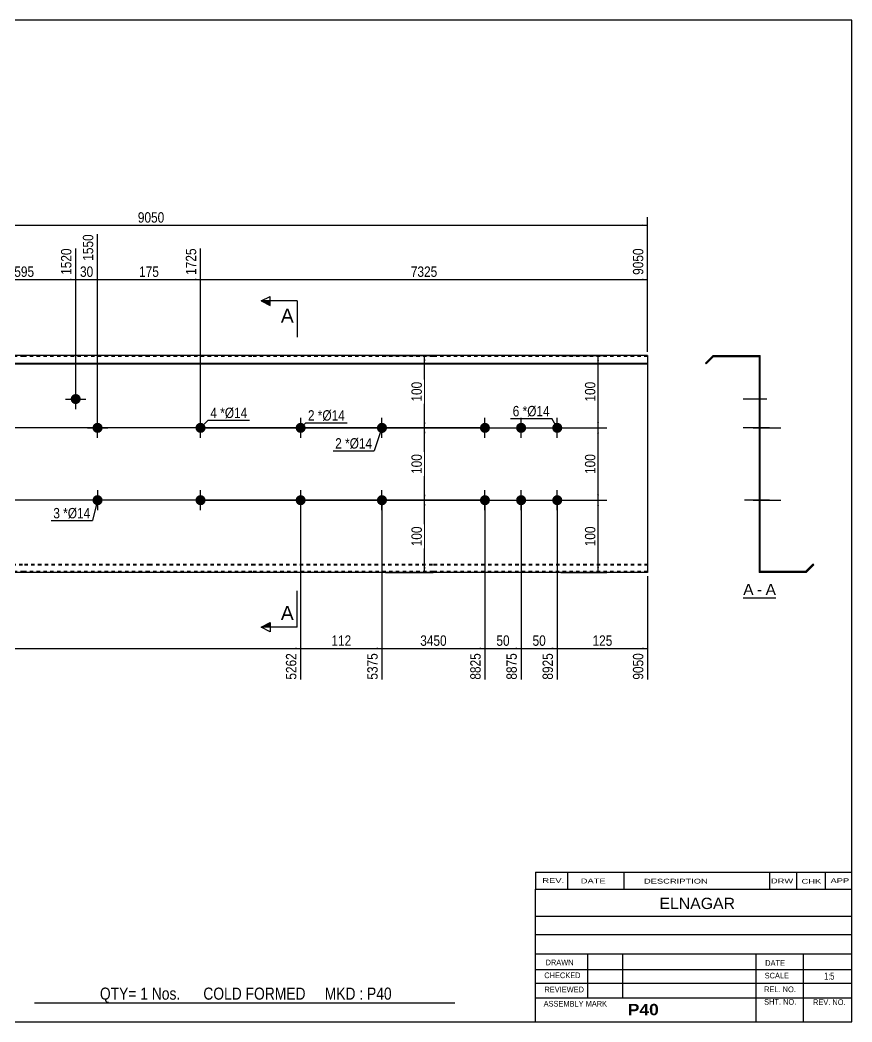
# Model space of a CAD drawing. Header units: millimetres. Extents: x -71 to 331, y -154 to 123.
# Drawn here: x 101.1 to 331.2, y -154.2 to 122.8 of the extents above; entities that cross this region are included whole.
import ezdxf

# ---------------------------------------------------------------- set-up
doc = ezdxf.new("R2010")
doc.units = ezdxf.units.MM
doc.linetypes.add('DXK_LINE_DOT1', pattern=[1.8814, 0.9407, -0.9407])
doc.styles.add('Arial', font='ARIAL.TTF', dxfattribs={"height": 0.2})
doc.styles.add('Arial Bold', font='ARIALBD.TTF', dxfattribs={"height": 0.2})
doc.styles.add('Arial Narrow', font='ARIALN.TTF', dxfattribs={"height": 0.2})

# ---------------------------------------------------------------- blocks, each defined once
blk = doc.blocks.new('Unknown-629092454-1930')
at = {"color": 5, "linetype": 'Continuous'}
for p, q in [((331.25, 122.75), (-68.75, 122.75)), ((-68.75, 122.75), (-68.75, -154.25)), ((331.25, -154.25), (331.25, 122.75)), ((-68.75, -154.25), (331.25, -154.25))]:
    blk.add_line(p, q, dxfattribs=at)
at = {"color": 174, "linetype": 'Continuous', "style": 'Arial'}
blk.add_text('Tekla structures', height=1.9102, rotation=90, dxfattribs=at).set_placement((-69.25, -153.75))
blk = doc.blocks.new('Unknown-629092454-12 - 1236')
at = {"color": 7, "linetype": 'Continuous'}
blk.add_line((301.18, -36.95), (310.21, -36.95), dxfattribs=at)
at = {"color": 0, "linetype": 'Continuous'}
blk.add_wipeout([(304.02, -36.2), (304.02, -33), (301.18, -33), (301.18, -36.2)], dxfattribs=at)
blk.add_wipeout([(306.4, -36.2), (306.4, -33), (304.98, -33), (304.98, -36.2)], dxfattribs=at)
at = {"color": 96, "linetype": 'Continuous', "style": 'Arial'}
blk.add_text('A', height=3.06, dxfattribs=at).set_placement((301.18, -36.2))
at = {"color": 0, "linetype": 'Continuous'}
blk.add_wipeout([(310.21, -36.2), (310.21, -33), (307.36, -33), (307.36, -36.2)], dxfattribs=at)
at = {"color": 96, "linetype": 'Continuous', "style": 'Arial'}
for s, p in [('A', (307.36, -36.2)), ('-', (304.98, -36.2))]:
    blk.add_text(s, height=3.06, dxfattribs=at).set_placement(p)
blk = doc.blocks.new('Bolt-629092454-1223 - 1203')
at = {"linetype": 'Continuous'}
blk.add_hatch(color=3, dxfattribs=at).paths.add_polyline_path([(115.11, 17.97, -1), (117.91, 17.97, -1)])
at = {"color": 3, "linetype": 'Continuous'}
for p, q in [((116.51, 15.17), (116.51, 20.77)), ((113.71, 17.97), (119.31, 17.97))]:
    blk.add_line(p, q, dxfattribs=at)
blk = doc.blocks.new('Part-629092454-1218 - 1203')
at = {"color": 2, "linetype": 'Continuous'}
for p, q in [((0, -30), (0, 30)), ((19.19, 30), (0, 30)), ((0, 27.88), (19.19, 27.88)), ((53.72, 30), (19.29, 30)), ((19.29, 27.88), (53.72, 27.88)), ((102.21, 30), (53.82, 30)), ((53.82, 27.88), (102.21, 27.88)), ((136.74, 30), (102.31, 30)), ((102.31, 27.88), (136.74, 27.88)), ((165.23, 30), (136.84, 30)), ((136.84, 27.88), (165.23, 27.88)), ((215.43, 30), (165.33, 30)), ((165.33, 27.88), (215.43, 27.88)), ((274.72, 30), (215.53, 30)), ((215.53, 27.88), (274.72, 27.88)), ((274.72, 30), (274.72, -30)), ((0, 27.67), (19.19, 27.67)), ((19.29, 27.67), (53.72, 27.67)), ((53.82, 27.67), (102.21, 27.67)), ((102.31, 27.67), (136.74, 27.67)), ((136.84, 27.67), (165.23, 27.67)), ((165.33, 27.67), (215.43, 27.67)), ((215.53, 27.67), (274.72, 27.67)), ((19.19, -30), (0, -30)), ((53.72, -30), (19.29, -30)), ((102.21, -30), (53.82, -30)), ((136.74, -30), (102.31, -30)), ((165.23, -30), (136.84, -30)), ((215.43, -30), (165.33, -30)), ((274.72, -30), (215.53, -30))]:
    blk.add_line(p, q, dxfattribs=at)
at = {"color": 7, "linetype": 'DXK_LINE_DOT1'}
for p, q in [((19.19, 29.7), (0, 29.7)), ((53.72, 29.7), (19.29, 29.7)), ((102.21, 29.7), (53.82, 29.7)), ((136.74, 29.7), (102.31, 29.7)), ((165.23, 29.7), (136.84, 29.7)), ((215.43, 29.7), (165.33, 29.7)), ((274.72, 29.7), (215.53, 29.7)), ((0, -27.67), (19.19, -27.67)), ((19.29, -27.67), (53.72, -27.67)), ((53.82, -27.67), (102.21, -27.67)), ((102.31, -27.67), (136.74, -27.67)), ((136.84, -27.67), (165.23, -27.67)), ((165.33, -27.67), (215.43, -27.67)), ((215.53, -27.67), (274.72, -27.67)), ((0, -27.88), (19.19, -27.88)), ((19.19, -29.7), (0, -29.7)), ((19.29, -27.88), (53.72, -27.88)), ((53.72, -29.7), (19.29, -29.7)), ((53.82, -27.88), (102.21, -27.88)), ((102.21, -29.7), (53.82, -29.7)), ((102.31, -27.88), (136.74, -27.88)), ((136.74, -29.7), (102.31, -29.7)), ((136.84, -27.88), (165.23, -27.88)), ((165.23, -29.7), (136.84, -29.7)), ((165.33, -27.88), (215.43, -27.88)), ((215.43, -29.7), (165.33, -29.7)), ((215.53, -27.88), (274.72, -27.88)), ((274.72, -29.7), (215.53, -29.7))]:
    blk.add_line(p, q, dxfattribs=at)
blk = doc.blocks.new('Bolt-629092454-1224 - 1203')
at = {"linetype": 'Continuous'}
blk.add_hatch(color=3, dxfattribs=at).paths.add_polyline_path([(121.15, 10, -1), (123.95, 10, -1)])
at = {"color": 3, "linetype": 'Continuous'}
for p, q in [((122.55, 7.2), (122.55, 12.8)), ((119.75, 10), (125.35, 10))]:
    blk.add_line(p, q, dxfattribs=at)
blk = doc.blocks.new('Bolt-629092454-1225 - 1203')
at = {"linetype": 'Continuous'}
blk.add_hatch(color=3, dxfattribs=at).paths.add_polyline_path([(123.95, -10, -1), (121.15, -10, -1)])
at = {"color": 3, "linetype": 'Continuous'}
for p, q in [((122.55, -7.2), (122.55, -12.8)), ((125.35, -10), (119.75, -10))]:
    blk.add_line(p, q, dxfattribs=at)
blk = doc.blocks.new('Bolt-629092454-1226 - 1203')
at = {"linetype": 'Continuous'}
for points in [[(3.6, 10, -1), (6.4, 10, -1)], [(149.64, 10, -1), (152.44, 10, -1)]]:
    blk.add_hatch(color=3, dxfattribs=at).paths.add_polyline_path(points)
at = {"color": 3, "linetype": 'Continuous'}
for p, q in [((5, 7.2), (5, 12.8)), ((151.04, 7.2), (151.04, 12.8)), ((7.8, 10), (2.2, 10)), ((153.84, 10), (148.24, 10))]:
    blk.add_line(p, q, dxfattribs=at)
blk = doc.blocks.new('Bolt-629092454-1227 - 1203')
at = {"linetype": 'Continuous'}
for points in [[(3.6, -10, -1), (6.4, -10, -1)], [(149.64, -10, -1), (152.44, -10, -1)]]:
    blk.add_hatch(color=3, dxfattribs=at).paths.add_polyline_path(points)
at = {"color": 3, "linetype": 'Continuous'}
for p, q in [((5, -12.8), (5, -7.2)), ((151.04, -12.8), (151.04, -7.2)), ((7.8, -10), (2.2, -10)), ((153.84, -10), (148.24, -10))]:
    blk.add_line(p, q, dxfattribs=at)
blk = doc.blocks.new('Bolt-629092454-1228 - 1203')
at = {"linetype": 'Continuous'}
for points in [[(228.32, 10, -1), (231.12, 10, -1)], [(238.32, 10, -1), (241.12, 10, -1)], [(248.32, 10, -1), (251.12, 10, -1)], [(228.32, -10, -1), (231.12, -10, -1)], [(238.32, -10, -1), (241.12, -10, -1)], [(248.32, -10, -1), (251.12, -10, -1)]]:
    blk.add_hatch(color=3, dxfattribs=at).paths.add_polyline_path(points)
at = {"color": 3, "linetype": 'Continuous'}
for p, q in [((229.72, 7.2), (229.72, 12.8)), ((239.72, 7.2), (239.72, 12.8)), ((249.72, 7.2), (249.72, 12.8)), ((226.92, 10), (232.52, 10)), ((236.92, 10), (242.52, 10)), ((246.92, 10), (252.52, 10)), ((229.72, -12.8), (229.72, -7.2)), ((239.72, -12.8), (239.72, -7.2)), ((249.72, -12.8), (249.72, -7.2)), ((226.92, -10), (232.52, -10)), ((236.92, -10), (242.52, -10)), ((246.92, -10), (252.52, -10))]:
    blk.add_line(p, q, dxfattribs=at)
blk = doc.blocks.new('Bolt-629092454-1229 - 1203')
at = {"linetype": 'Continuous'}
for points in [[(180.13, 10, -1), (177.33, 10, -1)], [(180.13, -10, -1), (177.33, -10, -1)]]:
    blk.add_hatch(color=3, dxfattribs=at).paths.add_polyline_path(points)
at = {"color": 3, "linetype": 'Continuous'}
for p, q in [((178.73, 12.8), (178.73, 7.2)), ((181.53, 10), (175.93, 10)), ((178.73, -7.2), (178.73, -12.8)), ((181.53, -10), (175.93, -10))]:
    blk.add_line(p, q, dxfattribs=at)
blk = doc.blocks.new('Bolt-629092454-1230 - 1203')
at = {"linetype": 'Continuous'}
for points in [[(201.23, 11.4), (201.52, 11.37), (201.8, 11.28), (202.05, 11.13), (202.27, 10.94), (202.44, 10.7), (202.56, 10.43), (202.62, 10.15), (202.62, 9.85), (202.56, 9.57), (202.44, 9.3), (202.27, 9.06), (202.05, 8.87), (201.8, 8.72), (201.52, 8.63), (201.23, 8.6), (200.94, 8.63), (200.66, 8.72), (200.41, 8.87), (200.19, 9.06), (200.02, 9.3), (199.9, 9.57), (199.84, 9.85), (199.84, 10.15), (199.9, 10.43), (200.02, 10.7), (200.19, 10.94), (200.41, 11.13), (200.66, 11.28), (200.94, 11.37)], [(201.23, -8.6), (201.52, -8.63), (201.8, -8.72), (202.05, -8.87), (202.27, -9.06), (202.44, -9.3), (202.56, -9.57), (202.62, -9.85), (202.62, -10.15), (202.56, -10.43), (202.44, -10.7), (202.27, -10.94), (202.05, -11.13), (201.8, -11.28), (201.52, -11.37), (201.23, -11.4), (200.94, -11.37), (200.66, -11.28), (200.41, -11.13), (200.19, -10.94), (200.02, -10.7), (199.9, -10.43), (199.84, -10.15), (199.84, -9.85), (199.9, -9.57), (200.02, -9.3), (200.19, -9.06), (200.41, -8.87), (200.66, -8.72), (200.94, -8.63)]]:
    blk.add_hatch(color=3, dxfattribs=at).paths.add_polyline_path(points)
at = {"color": 3, "linetype": 'Continuous'}
for p, q in [((201.23, 7.2), (201.23, 12.8)), ((204.03, 10), (198.43, 10)), ((201.23, -12.8), (201.23, -7.2)), ((204.03, -10), (198.43, -10))]:
    blk.add_line(p, q, dxfattribs=at)
blk = doc.blocks.new('Bolt-629092454-1240 - 1236')
at = {"linetype": 'Continuous'}
blk.add_hatch(color=3, dxfattribs=at).paths.add_polyline_path([(305.54, 19.37), (305.54, 16.57), (305.84, 16.57), (305.84, 19.37)])
at = {"color": 3, "linetype": 'Continuous'}
for p, q in [((307.74, 17.97), (301.14, 17.97)), ((305.84, 19.37), (305.54, 19.37)), ((305.84, 16.57), (305.54, 16.57))]:
    blk.add_line(p, q, dxfattribs=at)
blk = doc.blocks.new('Part-629092454-1238 - 1236')
at = {"color": 2, "linetype": 'Continuous'}
for p, q in [((292.84, 30), (290.72, 27.88)), ((290.72, 27.88), (290.93, 27.67)), ((290.93, 27.67), (292.97, 29.7)), ((292.84, 30), (305.84, 30)), ((292.97, 29.7), (305.54, 29.7)), ((305.54, 29.7), (305.54, -30)), ((305.84, -29.7), (305.84, 30)), ((320.45, -27.67), (318.42, -29.7)), ((320.66, -27.88), (320.45, -27.67)), ((318.54, -30), (305.54, -30)), ((318.42, -29.7), (305.84, -29.7)), ((318.54, -30), (320.66, -27.88))]:
    blk.add_line(p, q, dxfattribs=at)
blk = doc.blocks.new('Bolt-629092454-1239 - 1236')
at = {"linetype": 'Continuous'}
for points in [[(305.54, 11.4), (305.54, 8.6), (305.84, 8.6), (305.84, 11.4)], [(305.54, 11.4), (305.54, 8.6), (305.84, 8.6), (305.84, 11.4)], [(305.54, 11.4), (305.54, 8.6), (305.84, 8.6), (305.84, 11.4)], [(305.54, -8.6), (305.54, -11.4), (305.84, -11.4), (305.84, -8.6)], [(305.54, -8.6), (305.54, -11.4), (305.84, -11.4), (305.84, -8.6)], [(305.54, -8.6), (305.54, -11.4), (305.84, -11.4), (305.84, -8.6)]]:
    blk.add_hatch(color=3, dxfattribs=at).paths.add_polyline_path(points)
at = {"color": 3, "linetype": 'Continuous'}
for p, q in [((305.84, 11.4), (305.54, 11.4)), ((305.84, 11.4), (305.54, 11.4)), ((305.84, 11.4), (305.54, 11.4)), ((308.44, 10), (301.84, 10)), ((308.44, 10), (301.84, 10)), ((308.44, 10), (301.84, 10)), ((305.84, 8.6), (305.54, 8.6)), ((305.84, 8.6), (305.54, 8.6)), ((305.84, 8.6), (305.54, 8.6)), ((308.44, -10), (301.84, -10)), ((308.44, -10), (301.84, -10)), ((308.44, -10), (301.84, -10)), ((305.84, -8.6), (305.54, -8.6)), ((305.84, -8.6), (305.54, -8.6)), ((305.84, -8.6), (305.54, -8.6)), ((305.84, -11.4), (305.54, -11.4)), ((305.84, -11.4), (305.54, -11.4)), ((305.84, -11.4), (305.54, -11.4))]:
    blk.add_line(p, q, dxfattribs=at)
blk = doc.blocks.new('Bolt-629092454-1241 - 1236')
at = {"linetype": 'Continuous'}
blk.add_hatch(color=3, dxfattribs=at).paths.add_polyline_path([(305.54, 11.4), (305.54, 8.6), (305.84, 8.6), (305.84, 11.4)])
at = {"color": 3, "linetype": 'Continuous'}
for p, q in [((305.84, 11.4), (305.54, 11.4)), ((307.74, 10), (301.14, 10)), ((305.84, 8.6), (305.54, 8.6))]:
    blk.add_line(p, q, dxfattribs=at)
blk = doc.blocks.new('Bolt-629092454-1242 - 1236')
at = {"linetype": 'Continuous'}
blk.add_hatch(color=3, dxfattribs=at).paths.add_polyline_path([(305.84, -11.4), (305.84, -8.6), (305.54, -8.6), (305.54, -11.4)])
at = {"color": 3, "linetype": 'Continuous'}
for p, q in [((305.84, -8.6), (305.54, -8.6)), ((307.44, -10), (305.54, -10)), ((305.84, -11.4), (305.54, -11.4))]:
    blk.add_line(p, q, dxfattribs=at)
blk = doc.blocks.new('Bolt-629092454-1243 - 1236')
at = {"linetype": 'Continuous'}
blk.add_hatch(color=3, dxfattribs=at).paths.add_polyline_path([(305.54, 19.37), (305.54, 16.57), (305.84, 16.57), (305.84, 19.37)])
at = {"color": 3, "linetype": 'Continuous'}
for p, q in [((307.74, 17.97), (301.14, 17.97)), ((305.84, 19.37), (305.54, 19.37)), ((305.84, 16.57), (305.54, 16.57))]:
    blk.add_line(p, q, dxfattribs=at)
blk = doc.blocks.new('Bolt-629092454-1244 - 1236')
at = {"linetype": 'Continuous'}
blk.add_hatch(color=3, dxfattribs=at).paths.add_polyline_path([(305.54, 11.4), (305.54, 8.6), (305.84, 8.6), (305.84, 11.4)])
at = {"color": 3, "linetype": 'Continuous'}
for p, q in [((305.84, 11.4), (305.54, 11.4)), ((307.74, 10), (301.14, 10)), ((305.84, 8.6), (305.54, 8.6))]:
    blk.add_line(p, q, dxfattribs=at)
blk = doc.blocks.new('Bolt-629092454-1245 - 1236')
at = {"linetype": 'Continuous'}
blk.add_hatch(color=3, dxfattribs=at).paths.add_polyline_path([(305.84, -11.4), (305.84, -8.6), (305.54, -8.6), (305.54, -11.4)])
at = {"color": 3, "linetype": 'Continuous'}
for p, q in [((305.84, -8.6), (305.54, -8.6)), ((307.44, -10), (305.54, -10)), ((305.84, -11.4), (305.54, -11.4))]:
    blk.add_line(p, q, dxfattribs=at)
blk = doc.blocks.new('Bolt-629092454-1246 - 1236')
at = {"linetype": 'Continuous'}
blk.add_hatch(color=3, dxfattribs=at).paths.add_polyline_path([(305.54, 11.4), (305.54, 8.6), (305.84, 8.6), (305.84, 11.4)])
blk.add_hatch(color=3, dxfattribs=at).paths.add_polyline_path([(305.54, 11.4), (305.54, 8.6), (305.84, 8.6), (305.84, 11.4)])
at = {"color": 3, "linetype": 'Continuous'}
for p, q in [((305.54, 11.4), (305.84, 11.4)), ((305.54, 11.4), (305.84, 11.4)), ((303.94, 10), (310.54, 10)), ((303.94, 10), (310.54, 10)), ((305.54, 8.6), (305.84, 8.6)), ((305.54, 8.6), (305.84, 8.6))]:
    blk.add_line(p, q, dxfattribs=at)
blk = doc.blocks.new('Bolt-629092454-1247 - 1236')
at = {"linetype": 'Continuous'}
blk.add_hatch(color=3, dxfattribs=at).paths.add_polyline_path([(305.54, -8.6), (305.54, -11.4), (305.84, -11.4), (305.84, -8.6)])
blk.add_hatch(color=3, dxfattribs=at).paths.add_polyline_path([(305.54, -8.6), (305.54, -11.4), (305.84, -11.4), (305.84, -8.6)])
at = {"color": 3, "linetype": 'Continuous'}
for p, q in [((303.94, -10), (310.54, -10)), ((303.94, -10), (310.54, -10)), ((305.54, -8.6), (305.84, -8.6)), ((305.54, -8.6), (305.84, -8.6)), ((305.54, -11.4), (305.84, -11.4)), ((305.54, -11.4), (305.84, -11.4))]:
    blk.add_line(p, q, dxfattribs=at)
blk = doc.blocks.new('Bolt-629092454-1248 - 1236')
at = {"linetype": 'Continuous'}
for points in [[(305.54, 11.4), (305.54, 8.6), (305.84, 8.6), (305.84, 11.4)], [(305.54, 11.4), (305.54, 8.6), (305.84, 8.6), (305.84, 11.4)], [(305.54, 11.4), (305.54, 8.6), (305.84, 8.6), (305.84, 11.4)], [(305.54, -8.6), (305.54, -11.4), (305.84, -11.4), (305.84, -8.6)], [(305.54, -8.6), (305.54, -11.4), (305.84, -11.4), (305.84, -8.6)], [(305.54, -8.6), (305.54, -11.4), (305.84, -11.4), (305.84, -8.6)]]:
    blk.add_hatch(color=3, dxfattribs=at).paths.add_polyline_path(points)
at = {"color": 3, "linetype": 'Continuous'}
for p, q in [((305.84, 11.4), (305.54, 11.4)), ((305.84, 11.4), (305.54, 11.4)), ((305.84, 11.4), (305.54, 11.4)), ((308.44, 10), (301.84, 10)), ((308.44, 10), (301.84, 10)), ((308.44, 10), (301.84, 10)), ((305.84, 8.6), (305.54, 8.6)), ((305.84, 8.6), (305.54, 8.6)), ((305.84, 8.6), (305.54, 8.6)), ((308.44, -10), (301.84, -10)), ((308.44, -10), (301.84, -10)), ((308.44, -10), (301.84, -10)), ((305.84, -8.6), (305.54, -8.6)), ((305.84, -8.6), (305.54, -8.6)), ((305.84, -8.6), (305.54, -8.6)), ((305.84, -11.4), (305.54, -11.4)), ((305.84, -11.4), (305.54, -11.4)), ((305.84, -11.4), (305.54, -11.4))]:
    blk.add_line(p, q, dxfattribs=at)
blk = doc.blocks.new('Bolt-629092454-1249 - 1236')
at = {"linetype": 'Continuous'}
for points in [[(305.84, 8.6), (305.84, 11.4), (305.54, 11.4), (305.54, 8.6)], [(305.84, -11.4), (305.84, -8.6), (305.54, -8.6), (305.54, -11.4)]]:
    blk.add_hatch(color=3, dxfattribs=at).paths.add_polyline_path(points)
at = {"color": 3, "linetype": 'Continuous'}
for p, q in [((305.84, 11.4), (305.54, 11.4)), ((305.84, 10), (301.54, 10)), ((305.84, 8.6), (305.54, 8.6)), ((305.84, -10), (301.54, -10)), ((305.84, -8.6), (305.54, -8.6)), ((305.84, -11.4), (305.54, -11.4))]:
    blk.add_line(p, q, dxfattribs=at)
blk = doc.blocks.new('Bolt-629092454-1250 - 1236')
at = {"linetype": 'Continuous'}
for points in [[(305.54, 11.4), (305.54, 8.6), (305.84, 8.6), (305.84, 11.4)], [(305.55, -8.6), (305.55, -11.4), (305.85, -11.4), (305.85, -8.6)]]:
    blk.add_hatch(color=3, dxfattribs=at).paths.add_polyline_path(points)
at = {"color": 3, "linetype": 'Continuous'}
for p, q in [((305.54, 11.4), (305.84, 11.4)), ((303.94, 10), (311.54, 10)), ((305.54, 8.6), (305.84, 8.6)), ((303.95, -10), (311.55, -10)), ((305.55, -8.6), (305.85, -8.6)), ((305.55, -11.4), (305.85, -11.4))]:
    blk.add_line(p, q, dxfattribs=at)
blk = doc.blocks.new('StraightDimension-629092454-1336 - 1203')
at = {"linetype": 'Continuous'}
for points in [[(212.75, 28.5), (213, 30), (213.25, 28.5)], [(213.25, 11.5), (213, 10), (212.75, 11.5)]]:
    blk.add_hatch(color=7, dxfattribs=at).paths.add_polyline_path(points)
at = {"color": 7, "linetype": 'Continuous'}
for p, q in [((202.23, 30), (215.4, 30)), ((213, 10), (213, 30)), ((202.23, 10), (215.4, 10))]:
    blk.add_line(p, q, dxfattribs=at)
at = {"color": 0}
blk.add_wipeout([(212.85, 23.34), (208.65, 23.34), (208.65, 16.66), (212.85, 16.66)], dxfattribs=at)
at = {"color": 3, "style": 'Arial Narrow'}
blk.add_text('100', height=2.863, rotation=90.0002, dxfattribs=at).set_placement((212.25, 17.26))
blk = doc.blocks.new('StraightDimension-629092454-1350 - 1203')
at = {"linetype": 'Continuous'}
for points in [[(-12.25, 8.5), (-12, 10), (-11.75, 8.5)], [(-11.75, -8.5), (-12, -10), (-12.25, -8.5)]]:
    blk.add_hatch(color=7, dxfattribs=at).paths.add_polyline_path(points)
at = {"color": 7, "linetype": 'Continuous'}
for p, q in [((228.72, 10), (-14.25, 10)), ((-12, -10), (-12, 10)), ((228.72, -10), (-14.25, -10))]:
    blk.add_line(p, q, dxfattribs=at)
at = {"color": 0}
blk.add_wipeout([(-12.15, 3.34), (-16.35, 3.34), (-16.35, -3.34), (-12.15, -3.34)], dxfattribs=at)
at = {"color": 3, "style": 'Arial Narrow'}
blk.add_text('100', height=2.863, rotation=90.0002, dxfattribs=at).set_placement((-12.75, -2.74))
blk = doc.blocks.new('StraightDimension-629092454-1351 - 1203')
at = {"linetype": 'Continuous'}
for points in [[(-12.25, -11.5), (-12, -10), (-11.75, -11.5)], [(-11.75, -28.5), (-12, -30), (-12.25, -28.5)]]:
    blk.add_hatch(color=7, dxfattribs=at).paths.add_polyline_path(points)
at = {"color": 7, "linetype": 'Continuous'}
for p, q in [((228.72, -10), (-14.25, -10)), ((-12, -30), (-12, -10)), ((-1, -30), (-14.25, -30))]:
    blk.add_line(p, q, dxfattribs=at)
at = {"color": 0}
blk.add_wipeout([(-12.15, -16.66), (-16.35, -16.66), (-16.35, -23.34), (-12.15, -23.34)], dxfattribs=at)
at = {"color": 3, "style": 'Arial Narrow'}
blk.add_text('100', height=2.863, rotation=90.0002, dxfattribs=at).set_placement((-12.75, -22.74))
blk = doc.blocks.new('StraightDimension-629092454-1312 - 1203')
at = {"linetype": 'Continuous'}
blk.add_hatch(color=7, dxfattribs=at).paths.add_polyline_path([(273.22, -50.75), (274.72, -51), (273.22, -51.25)])
at = {"color": 7, "linetype": 'Continuous'}
for p, q in [((249.72, -11), (249.72, -59.61)), ((274.72, -31), (274.72, -59.61)), ((249.72, -51), (274.72, -51))]:
    blk.add_line(p, q, dxfattribs=at)
at = {"color": 0}
blk.add_wipeout([(265.56, -50.85), (265.56, -46.65), (258.88, -46.65), (258.88, -50.85)], dxfattribs=at)
at = {"color": 0, "linetype": 'Continuous'}
blk.add_wipeout([(274.12, -51.7), (269.92, -51.7), (269.92, -60.21), (274.12, -60.21)], dxfattribs=at)
at = {"color": 3, "style": 'Arial Narrow'}
blk.add_text('125', height=2.863, dxfattribs=at).set_placement((259.48, -50.25))
at = {"color": 3, "linetype": 'Continuous', "style": 'Arial Narrow'}
blk.add_text('9050', height=2.863, rotation=90.0002, dxfattribs=at).set_placement((273.52, -59.61))
blk = doc.blocks.new('StraightDimension-629092454-1263 - 1203')
at = {"linetype": 'Continuous'}
blk.add_hatch(color=7, dxfattribs=at).paths.add_polyline_path([(273.22, 51.25), (274.72, 51), (273.22, 50.75)])
at = {"color": 7, "linetype": 'Continuous'}
for p, q in [((151.04, 11), (151.04, 59.61)), ((274.72, 31), (274.72, 59.61)), ((151.04, 51), (274.72, 51))]:
    blk.add_line(p, q, dxfattribs=at)
at = {"color": 0, "linetype": 'Continuous'}
blk.add_wipeout([(274.12, 60.21), (269.92, 60.21), (269.92, 51.7), (274.12, 51.7)], dxfattribs=at)
at = {"color": 0}
blk.add_wipeout([(217.13, 51.15), (217.13, 55.35), (208.62, 55.35), (208.62, 51.15)], dxfattribs=at)
at = {"color": 3, "linetype": 'Continuous', "style": 'Arial Narrow'}
blk.add_text('9050', height=2.863, rotation=90.0002, dxfattribs=at).set_placement((273.52, 52.3))
at = {"color": 3, "style": 'Arial Narrow'}
blk.add_text('7325', height=2.863, dxfattribs=at).set_placement((209.22, 51.75))
blk = doc.blocks.new('StraightDimension-629092454-1264 - 1203')
at = {"linetype": 'Continuous'}
blk.add_hatch(color=7, dxfattribs=at).paths.add_polyline_path([(149.54, 51.25), (151.04, 51), (149.54, 50.75)])
at = {"color": 7, "linetype": 'Continuous'}
for p, q in [((122.55, 11), (122.55, 63.51)), ((151.04, 11), (151.04, 59.61)), ((122.55, 51), (151.04, 51))]:
    blk.add_line(p, q, dxfattribs=at)
at = {"color": 0, "linetype": 'Continuous'}
blk.add_wipeout([(150.44, 60.21), (146.24, 60.21), (146.24, 51.7), (150.44, 51.7)], dxfattribs=at)
at = {"color": 0}
blk.add_wipeout([(140.14, 51.15), (140.14, 55.35), (133.45, 55.35), (133.45, 51.15)], dxfattribs=at)
at = {"color": 3, "linetype": 'Continuous', "style": 'Arial Narrow'}
blk.add_text('1725', height=2.863, rotation=90.0002, dxfattribs=at).set_placement((149.84, 52.3))
at = {"color": 3, "style": 'Arial Narrow'}
blk.add_text('175', height=2.863, dxfattribs=at).set_placement((134.05, 51.75))
blk = doc.blocks.new('StraightDimension-629092454-1265 - 1203')
at = {"linetype": 'Continuous'}
blk.add_hatch(color=7, dxfattribs=at).paths.add_polyline_path([(121.05, 51.25), (122.55, 51), (121.05, 50.75)])
at = {"color": 7, "linetype": 'Continuous'}
for p, q in [((122.55, 11), (122.55, 63.51)), ((116.51, 18.97), (116.51, 59.61)), ((116.51, 51), (122.55, 51))]:
    blk.add_line(p, q, dxfattribs=at)
at = {"color": 0}
blk.add_wipeout([(121.96, 51.15), (121.96, 55.35), (117.1, 55.35), (117.1, 51.15)], dxfattribs=at)
at = {"color": 0, "linetype": 'Continuous'}
blk.add_wipeout([(121.95, 64.11), (117.75, 64.11), (117.75, 55.6), (121.95, 55.6)], dxfattribs=at)
at = {"color": 3, "linetype": 'Continuous', "style": 'Arial Narrow'}
blk.add_text('1550', height=2.863, rotation=90.0002, dxfattribs=at).set_placement((121.35, 56.2))
at = {"color": 3, "style": 'Arial Narrow'}
blk.add_text('30', height=2.863, dxfattribs=at).set_placement((117.7, 51.75))
blk = doc.blocks.new('StraightDimension-629092454-1337 - 1203')
at = {"linetype": 'Continuous'}
for points in [[(212.75, 8.5), (213, 10), (213.25, 8.5)], [(213.25, -8.5), (213, -10), (212.75, -8.5)]]:
    blk.add_hatch(color=7, dxfattribs=at).paths.add_polyline_path(points)
at = {"color": 7, "linetype": 'Continuous'}
for p, q in [((202.23, 10), (215.4, 10)), ((213, -10), (213, 10)), ((202.23, -10), (215.4, -10))]:
    blk.add_line(p, q, dxfattribs=at)
at = {"color": 0}
blk.add_wipeout([(212.85, 3.34), (208.65, 3.34), (208.65, -3.34), (212.85, -3.34)], dxfattribs=at)
at = {"color": 3, "style": 'Arial Narrow'}
blk.add_text('100', height=2.863, rotation=90.0002, dxfattribs=at).set_placement((212.25, -2.74))
blk = doc.blocks.new('StraightDimension-629092454-1266 - 1203')
at = {"linetype": 'Continuous'}
blk.add_hatch(color=7, dxfattribs=at).paths.add_polyline_path([(115.01, 51.25), (116.51, 51), (115.01, 50.75)])
at = {"color": 7, "linetype": 'Continuous'}
for p, q in [((88.02, 11), (88.02, 61.68)), ((116.51, 18.97), (116.51, 59.61)), ((88.02, 51), (116.51, 51))]:
    blk.add_line(p, q, dxfattribs=at)
at = {"color": 0, "linetype": 'Continuous'}
blk.add_wipeout([(115.91, 60.21), (111.71, 60.21), (111.71, 51.7), (115.91, 51.7)], dxfattribs=at)
at = {"color": 0}
blk.add_wipeout([(105.61, 51.15), (105.61, 55.35), (98.92, 55.35), (98.92, 51.15)], dxfattribs=at)
at = {"color": 3, "linetype": 'Continuous', "style": 'Arial Narrow'}
blk.add_text('1520', height=2.863, rotation=90.0002, dxfattribs=at).set_placement((115.31, 52.3))
at = {"color": 3, "style": 'Arial Narrow'}
blk.add_text('595', height=2.863, dxfattribs=at).set_placement((99.52, 51.75))
blk = doc.blocks.new('StraightDimension-629092454-1384 - 1203')
at = {"linetype": 'Continuous'}
for points in [[(1.5, 65.75), (0, 66), (1.5, 66.25)], [(273.22, 66.25), (274.72, 66), (273.22, 65.75)]]:
    blk.add_hatch(color=7, dxfattribs=at).paths.add_polyline_path(points)
at = {"color": 7, "linetype": 'Continuous'}
for p, q in [((0, 31), (0, 68.25)), ((274.72, 31), (274.72, 68.25)), ((0, 66), (274.72, 66))]:
    blk.add_line(p, q, dxfattribs=at)
at = {"color": 0}
blk.add_wipeout([(141.62, 66.15), (141.62, 70.35), (133.1, 70.35), (133.1, 66.15)], dxfattribs=at)
at = {"color": 3, "style": 'Arial Narrow'}
blk.add_text('9050', height=2.863, dxfattribs=at).set_placement((133.7, 66.75))
blk = doc.blocks.new('StraightDimension-629092454-1313 - 1203')
at = {"linetype": 'Continuous'}
blk.add_hatch(color=7, dxfattribs=at).paths.add_polyline_path([(248.22, -50.75), (249.72, -51), (248.22, -51.25)])
at = {"color": 7, "linetype": 'Continuous'}
for p, q in [((239.72, -11), (239.72, -59.61)), ((249.72, -11), (249.72, -59.61)), ((239.72, -51), (249.72, -51))]:
    blk.add_line(p, q, dxfattribs=at)
at = {"color": 0}
blk.add_wipeout([(247.15, -50.85), (247.15, -46.65), (242.29, -46.65), (242.29, -50.85)], dxfattribs=at)
at = {"color": 3, "style": 'Arial Narrow'}
blk.add_text('50', height=2.863, dxfattribs=at).set_placement((242.89, -50.25))
at = {"color": 0, "linetype": 'Continuous'}
blk.add_wipeout([(249.12, -51.7), (244.92, -51.7), (244.92, -60.21), (249.12, -60.21)], dxfattribs=at)
at = {"color": 3, "linetype": 'Continuous', "style": 'Arial Narrow'}
blk.add_text('8925', height=2.863, rotation=90.0002, dxfattribs=at).set_placement((248.52, -59.61))
blk = doc.blocks.new('StraightDimension-629092454-1314 - 1203')
at = {"linetype": 'Continuous'}
blk.add_hatch(color=7, dxfattribs=at).paths.add_polyline_path([(238.22, -50.75), (239.72, -51), (238.22, -51.25)])
at = {"color": 7, "linetype": 'Continuous'}
for p, q in [((229.72, -11), (229.72, -59.61)), ((239.72, -11), (239.72, -59.61)), ((229.72, -51), (239.72, -51))]:
    blk.add_line(p, q, dxfattribs=at)
at = {"color": 0}
blk.add_wipeout([(237.15, -50.85), (237.15, -46.65), (232.29, -46.65), (232.29, -50.85)], dxfattribs=at)
at = {"color": 3, "style": 'Arial Narrow'}
blk.add_text('50', height=2.863, dxfattribs=at).set_placement((232.89, -50.25))
at = {"color": 0, "linetype": 'Continuous'}
blk.add_wipeout([(239.12, -51.7), (234.92, -51.7), (234.92, -60.21), (239.12, -60.21)], dxfattribs=at)
at = {"color": 3, "linetype": 'Continuous', "style": 'Arial Narrow'}
blk.add_text('8875', height=2.863, rotation=90.0002, dxfattribs=at).set_placement((238.52, -59.61))
blk = doc.blocks.new('StraightDimension-629092454-1315 - 1203')
at = {"linetype": 'Continuous'}
blk.add_hatch(color=7, dxfattribs=at).paths.add_polyline_path([(228.22, -50.75), (229.72, -51), (228.22, -51.25)])
at = {"color": 7, "linetype": 'Continuous'}
for p, q in [((201.23, -11), (201.23, -59.61)), ((229.72, -11), (229.72, -59.61)), ((201.23, -51), (229.72, -51))]:
    blk.add_line(p, q, dxfattribs=at)
at = {"color": 0}
blk.add_wipeout([(219.73, -50.85), (219.73, -46.65), (211.22, -46.65), (211.22, -50.85)], dxfattribs=at)
at = {"color": 0, "linetype": 'Continuous'}
blk.add_wipeout([(229.12, -51.7), (224.92, -51.7), (224.92, -60.21), (229.12, -60.21)], dxfattribs=at)
at = {"color": 3, "style": 'Arial Narrow'}
blk.add_text('3450', height=2.863, dxfattribs=at).set_placement((211.82, -50.25))
at = {"color": 3, "linetype": 'Continuous', "style": 'Arial Narrow'}
blk.add_text('8825', height=2.863, rotation=90.0002, dxfattribs=at).set_placement((228.52, -59.61))
blk = doc.blocks.new('StraightDimension-629092454-1316 - 1203')
at = {"linetype": 'Continuous'}
blk.add_hatch(color=7, dxfattribs=at).paths.add_polyline_path([(199.73, -50.75), (201.23, -51), (199.73, -51.25)])
at = {"color": 7, "linetype": 'Continuous'}
for p, q in [((178.73, -11), (178.73, -59.61)), ((201.23, -11), (201.23, -59.61)), ((178.73, -51), (201.23, -51))]:
    blk.add_line(p, q, dxfattribs=at)
at = {"color": 0}
blk.add_wipeout([(193.32, -50.85), (193.32, -46.65), (186.64, -46.65), (186.64, -50.85)], dxfattribs=at)
at = {"color": 0, "linetype": 'Continuous'}
blk.add_wipeout([(200.63, -51.7), (196.43, -51.7), (196.43, -60.21), (200.63, -60.21)], dxfattribs=at)
at = {"color": 3, "style": 'Arial Narrow'}
blk.add_text('112', height=2.863, dxfattribs=at).set_placement((187.24, -50.25))
at = {"color": 3, "linetype": 'Continuous', "style": 'Arial Narrow'}
blk.add_text('5375', height=2.863, rotation=90.0002, dxfattribs=at).set_placement((200.03, -59.61))
blk = doc.blocks.new('StraightDimension-629092454-1317 - 1203')
at = {"linetype": 'Continuous'}
blk.add_hatch(color=7, dxfattribs=at).paths.add_polyline_path([(177.23, -50.75), (178.73, -51), (177.23, -51.25)])
at = {"color": 7, "linetype": 'Continuous'}
for p, q in [((178.73, -11), (178.73, -59.61)), ((0, -31), (0, -54.13)), ((0, -51), (178.73, -51))]:
    blk.add_line(p, q, dxfattribs=at)
at = {"color": 0}
blk.add_wipeout([(93.62, -50.85), (93.62, -46.65), (85.11, -46.65), (85.11, -50.85)], dxfattribs=at)
at = {"color": 0, "linetype": 'Continuous'}
for points in [[(-0.6, -51.7), (-4.8, -51.7), (-4.8, -54.73), (-0.6, -54.73)], [(178.13, -51.7), (173.93, -51.7), (173.93, -60.21), (178.13, -60.21)]]:
    blk.add_wipeout(points, dxfattribs=at)
at = {"color": 3, "style": 'Arial Narrow'}
blk.add_text('5262', height=2.863, dxfattribs=at).set_placement((85.71, -50.25))
at = {"color": 3, "linetype": 'Continuous', "style": 'Arial Narrow'}
for s, height, p in [('0', 2.86, (-1.2, -54.13)), ('5262', 2.863, (177.53, -59.61))]:
    blk.add_text(s, height=height, rotation=90.0002, dxfattribs=at).set_placement(p)
blk = doc.blocks.new('StraightDimension-629092454-1338 - 1203')
at = {"linetype": 'Continuous'}
for points in [[(212.75, -11.5), (213, -10), (213.25, -11.5)], [(213.25, -28.5), (213, -30), (212.75, -28.5)]]:
    blk.add_hatch(color=7, dxfattribs=at).paths.add_polyline_path(points)
at = {"color": 7, "linetype": 'Continuous'}
for p, q in [((202.23, -10), (215.4, -10)), ((213, -30), (213, -10)), ((202.23, -30), (215.4, -30))]:
    blk.add_line(p, q, dxfattribs=at)
at = {"color": 0}
blk.add_wipeout([(212.85, -16.66), (208.65, -16.66), (208.65, -23.34), (212.85, -23.34)], dxfattribs=at)
at = {"color": 3, "style": 'Arial Narrow'}
blk.add_text('100', height=2.863, rotation=90.0002, dxfattribs=at).set_placement((212.25, -22.74))
blk = doc.blocks.new('StraightDimension-629092454-1349 - 1203')
at = {"linetype": 'Continuous'}
for points in [[(-12.25, 16.47), (-12, 17.97), (-11.75, 16.47)], [(-11.75, 11.5), (-12, 10), (-12.25, 11.5)]]:
    blk.add_hatch(color=7, dxfattribs=at).paths.add_polyline_path(points)
at = {"color": 7, "linetype": 'Continuous'}
for p, q in [((38.53, 17.97), (-14.25, 17.97)), ((-12, 10), (-12, 17.97)), ((228.72, 10), (-14.25, 10))]:
    blk.add_line(p, q, dxfattribs=at)
at = {"color": 0}
blk.add_wipeout([(-12.15, 16.41), (-16.35, 16.41), (-16.35, 11.56), (-12.15, 11.56)], dxfattribs=at)
at = {"color": 3, "style": 'Arial Narrow'}
blk.add_text('40', height=2.863, rotation=90.0002, dxfattribs=at).set_placement((-12.75, 12.16))
blk = doc.blocks.new('StraightDimension-629092454-1368 - 1203')
at = {"linetype": 'Continuous'}
for points in [[(260.75, 28.5), (261, 30), (261.25, 28.5)], [(261.25, 11.5), (261, 10), (260.75, 11.5)]]:
    blk.add_hatch(color=7, dxfattribs=at).paths.add_polyline_path(points)
at = {"color": 7, "linetype": 'Continuous'}
for p, q in [((250.72, 30), (263.4, 30)), ((261, 10), (261, 30)), ((152.04, 10), (263.4, 10))]:
    blk.add_line(p, q, dxfattribs=at)
at = {"color": 0}
blk.add_wipeout([(260.85, 23.34), (256.65, 23.34), (256.65, 16.66), (260.85, 16.66)], dxfattribs=at)
at = {"color": 3, "style": 'Arial Narrow'}
blk.add_text('100', height=2.863, rotation=90.0002, dxfattribs=at).set_placement((260.25, 17.26))
blk = doc.blocks.new('StraightDimension-629092454-1369 - 1203')
at = {"linetype": 'Continuous'}
for points in [[(260.75, 8.5), (261, 10), (261.25, 8.5)], [(261.25, -8.5), (261, -10), (260.75, -8.5)]]:
    blk.add_hatch(color=7, dxfattribs=at).paths.add_polyline_path(points)
at = {"color": 7, "linetype": 'Continuous'}
for p, q in [((152.04, 10), (263.4, 10)), ((261, -10), (261, 10)), ((152.04, -10), (263.4, -10))]:
    blk.add_line(p, q, dxfattribs=at)
at = {"color": 0}
blk.add_wipeout([(260.85, 3.34), (256.65, 3.34), (256.65, -3.34), (260.85, -3.34)], dxfattribs=at)
at = {"color": 3, "style": 'Arial Narrow'}
blk.add_text('100', height=2.863, rotation=90.0002, dxfattribs=at).set_placement((260.25, -2.74))
blk = doc.blocks.new('StraightDimension-629092454-1370 - 1203')
at = {"linetype": 'Continuous'}
for points in [[(260.75, -11.5), (261, -10), (261.25, -11.5)], [(261.25, -28.5), (261, -30), (260.75, -28.5)]]:
    blk.add_hatch(color=7, dxfattribs=at).paths.add_polyline_path(points)
at = {"color": 7, "linetype": 'Continuous'}
for p, q in [((152.04, -10), (263.4, -10)), ((261, -30), (261, -10)), ((250.72, -30), (263.4, -30))]:
    blk.add_line(p, q, dxfattribs=at)
at = {"color": 0}
blk.add_wipeout([(260.85, -16.66), (256.65, -16.66), (256.65, -23.34), (260.85, -23.34)], dxfattribs=at)
at = {"color": 3, "style": 'Arial Narrow'}
blk.add_text('100', height=2.863, rotation=90.0002, dxfattribs=at).set_placement((260.25, -22.74))
blk = doc.blocks.new('CBS_CALLOFF-629092454-1962')
at = {"color": 7, "linetype": 'Continuous'}
blk.add_line((105.13, -148.98), (221.36, -149), dxfattribs=at)
at = {"color": 3, "linetype": 'Continuous', "style": 'Arial Narrow'}
blk.add_text('QTY= 1 Nos.      COLD FORMED     MKD : P40', height=3.3405, dxfattribs=at).set_placement((123.2, -148.09))
blk = doc.blocks.new('CBS_NAME_BLOG-629092454-1963')
at = {"color": 7, "linetype": 'Continuous'}
for p, q in [((243.66, -117.5), (331.18, -117.5)), ((243.66, -154.21), (243.66, -117.5)), ((243.66, -125.04), (331.18, -125.04)), ((243.73, -130.09), (331.25, -130.09)), ((243.66, -135.46), (331.18, -135.46)), ((258.18, -147.57), (258.18, -135.47)), ((267.87, -147.54), (267.87, -135.47)), ((304.78, -154.21), (304.78, -135.48)), ((317.83, -154.21), (317.83, -135.47)), ((243.67, -139.76), (331.25, -139.74)), ((243.66, -143.51), (331.18, -143.51)), ((243.66, -147.55), (331.18, -147.55)), ((243.66, -154.25), (331.25, -154.25))]:
    blk.add_line(p, q, dxfattribs=at)
at = {"color": 3, "linetype": 'Continuous', "style": 'Arial'}
blk.add_text('ELNAGAR', height=3.133, dxfattribs=at).set_placement((277.98, -123.03))
at = {"color": 3, "linetype": 'Continuous'}
for s, height, style, width, p in [('DRAWN', 1.566, 'Arial', 0.9, (246.49, -138.57)), ('DATE', 1.566, 'Arial', 0.9, (307.25, -138.73)), ('CHECKED', 1.566, 'Arial', 0.9, (246.14, -142.14)), ('SCALE', 1.566, 'Arial', 0.9, (307.1, -142.21)), ('1:5', 1.957, 'Arial Narrow', 0.9, (323.55, -142.57)), ('REVIEWED', 1.566, 'Arial', 0.9, (246.18, -146.06)), ('REL. NO.', 1.566, 'Arial', 0.9, (306.96, -146.01)), ('ASSEMBLY MARK', 1.5663, 'Arial', 0.9, (245.96, -149.99)), ('P40', 3.131, 'Arial Bold', 1.1, (269.24, -152.39)), ('SHT. NO.', 1.566, 'Arial', 0.9, (306.96, -149.48)), ('REV. NO.', 1.566, 'Arial', 0.9, (320.48, -149.57))]:
    blk.add_text(s, height=height, dxfattribs=dict(at, style=style, width=width)).set_placement(p)
blk = doc.blocks.new('CBS_REVISION-629092454-1964')
at = {"color": 7, "linetype": 'Continuous'}
for p, q in [((243.74, -112.87), (331.24, -112.87)), ((243.74, -112.87), (243.74, -117.5)), ((252.54, -112.87), (252.54, -117.5)), ((268.13, -112.87), (268.13, -117.44)), ((308.39, -112.87), (308.39, -117.5)), ((315.93, -112.87), (315.93, -117.5)), ((323.88, -112.87), (323.88, -117.5)), ((243.74, -117.5), (331.24, -117.5))]:
    blk.add_line(p, q, dxfattribs=at)
at = {"color": 7, "style": 'Arial Narrow', "width": 1.7}
for s, height, p in [('REV.', 1.326, (245.6, -115.82)), ('DATE', 1.326, (256.23, -115.94)), ('DESCRIPTION', 1.3257, (273.71, -115.99)), ('DRW', 1.326, (308.82, -115.93)), ('CHK', 1.326, (317.31, -116.02)), ('APP', 1.326, (325.31, -115.87))]:
    blk.add_text(s, height=height, dxfattribs=at).set_placement(p)
blk = doc.blocks.new('Mark-629092454-1417 - 1203')
at = {"color": 0}
blk.add_wipeout([(182.57, 12.01), (182.57, 15.01), (180.75, 15.01), (180.75, 12.01)], dxfattribs=at)
blk.add_wipeout([(182.57, 12.01), (182.57, 15.01), (180.75, 15.01), (180.75, 12.01)], dxfattribs=at)
at = {"color": 7, "linetype": 'Continuous'}
blk.add_line((178.73, 10), (180.15, 11.41), dxfattribs=at)
at = {"color": 0}
blk.add_wipeout([(184.75, 12.01), (184.75, 15.01), (183.47, 15.01), (183.47, 12.01)], dxfattribs=at)
blk.add_wipeout([(184.75, 12.01), (184.75, 15.01), (183.47, 15.01), (183.47, 12.01)], dxfattribs=at)
at = {"color": 3, "style": 'Arial Narrow'}
blk.add_text('2', height=2.86, dxfattribs=at).set_placement((180.75, 12.01))
at = {"color": 0}
blk.add_wipeout([(190.97, 12.01), (190.97, 15.01), (184.75, 15.01), (184.75, 12.01)], dxfattribs=at)
blk.add_wipeout([(190.97, 12.01), (190.97, 15.01), (184.75, 15.01), (184.75, 12.01)], dxfattribs=at)
at = {"color": 7, "linetype": 'Continuous'}
blk.add_line((180.15, 11.41), (191.57, 11.41), dxfattribs=at)
at = {"color": 3, "style": 'Arial Narrow'}
for s, height, p in [('*', 2.86, (183.47, 12.01)), ('Ø14', 2.863, (184.75, 12.01))]:
    blk.add_text(s, height=height, dxfattribs=at).set_placement(p)
blk = doc.blocks.new('MarkSet-629092454-1412 - 1203')
at = {"color": 0}
blk.add_wipeout([(155.59, 12.72), (155.59, 15.72), (153.76, 15.72), (153.76, 12.72)], dxfattribs=at)
blk.add_wipeout([(155.59, 12.72), (155.59, 15.72), (153.76, 15.72), (153.76, 12.72)], dxfattribs=at)
at = {"color": 7, "linetype": 'Continuous'}
blk.add_line((151.04, 10), (153.16, 12.12), dxfattribs=at)
at = {"color": 0}
blk.add_wipeout([(157.76, 12.72), (157.76, 15.72), (156.49, 15.72), (156.49, 12.72)], dxfattribs=at)
blk.add_wipeout([(157.76, 12.72), (157.76, 15.72), (156.49, 15.72), (156.49, 12.72)], dxfattribs=at)
at = {"color": 3, "style": 'Arial Narrow'}
blk.add_text('4', height=2.86, dxfattribs=at).set_placement((153.76, 12.72))
at = {"color": 0}
blk.add_wipeout([(163.98, 12.72), (163.98, 15.72), (157.76, 15.72), (157.76, 12.72)], dxfattribs=at)
blk.add_wipeout([(163.98, 12.72), (163.98, 15.72), (157.76, 15.72), (157.76, 12.72)], dxfattribs=at)
at = {"color": 7, "linetype": 'Continuous'}
blk.add_line((153.16, 12.12), (164.58, 12.12), dxfattribs=at)
at = {"color": 3, "style": 'Arial Narrow'}
for s, height, p in [('*', 2.86, (156.49, 12.72)), ('Ø14', 2.863, (157.76, 12.72))]:
    blk.add_text(s, height=height, dxfattribs=at).set_placement(p)
blk = doc.blocks.new('MarkSet-629092454-1406 - 1203')
at = {"color": 0}
blk.add_wipeout([(112.14, -15.01), (112.14, -12.01), (110.32, -12.01), (110.32, -15.01)], dxfattribs=at)
blk.add_wipeout([(112.14, -15.01), (112.14, -12.01), (110.32, -12.01), (110.32, -15.01)], dxfattribs=at)
blk.add_wipeout([(114.32, -15.01), (114.32, -12.01), (113.04, -12.01), (113.04, -15.01)], dxfattribs=at)
blk.add_wipeout([(114.32, -15.01), (114.32, -12.01), (113.04, -12.01), (113.04, -15.01)], dxfattribs=at)
at = {"color": 3, "style": 'Arial Narrow'}
blk.add_text('3', height=2.86, dxfattribs=at).set_placement((110.32, -15.01))
at = {"color": 0}
blk.add_wipeout([(120.54, -15.01), (120.54, -12.01), (114.32, -12.01), (114.32, -15.01)], dxfattribs=at)
blk.add_wipeout([(120.54, -15.01), (120.54, -12.01), (114.32, -12.01), (114.32, -15.01)], dxfattribs=at)
at = {"color": 7, "linetype": 'Continuous'}
for p in [(122.55, -10), (109.72, -15.61)]:
    blk.add_line(p, (121.14, -15.61), dxfattribs=at)
at = {"color": 3, "style": 'Arial Narrow'}
for s, height, p in [('*', 2.86, (113.04, -15.01)), ('Ø14', 2.863, (114.32, -15.01))]:
    blk.add_text(s, height=height, dxfattribs=at).set_placement(p)
blk = doc.blocks.new('Mark-629092454-1418 - 1203')
at = {"color": 0}
blk.add_wipeout([(190.12, 4.28), (190.12, 7.28), (188.29, 7.28), (188.29, 4.28)], dxfattribs=at)
blk.add_wipeout([(190.12, 4.28), (190.12, 7.28), (188.29, 7.28), (188.29, 4.28)], dxfattribs=at)
blk.add_wipeout([(192.3, 4.28), (192.3, 7.28), (191.02, 7.28), (191.02, 4.28)], dxfattribs=at)
blk.add_wipeout([(192.3, 4.28), (192.3, 7.28), (191.02, 7.28), (191.02, 4.28)], dxfattribs=at)
at = {"color": 3, "style": 'Arial Narrow'}
blk.add_text('2', height=2.86, dxfattribs=at).set_placement((188.29, 4.28))
at = {"color": 0}
blk.add_wipeout([(198.51, 4.28), (198.51, 7.28), (192.3, 7.28), (192.3, 4.28)], dxfattribs=at)
blk.add_wipeout([(198.51, 4.28), (198.51, 7.28), (192.3, 7.28), (192.3, 4.28)], dxfattribs=at)
at = {"color": 7, "linetype": 'Continuous'}
for p in [(201.23, 10), (187.69, 3.68)]:
    blk.add_line(p, (199.11, 3.68), dxfattribs=at)
at = {"color": 3, "style": 'Arial Narrow'}
for s, height, p in [('*', 2.86, (191.02, 4.28)), ('Ø14', 2.863, (192.3, 4.28))]:
    blk.add_text(s, height=height, dxfattribs=at).set_placement(p)
blk = doc.blocks.new('SectionMark-629092454-1261 - 1203')
at = {"linetype": 'Continuous'}
for points in [[(170.31, 45.1), (170.31, 43.85), (167.81, 45.1)], [(170.31, -43.85), (170.31, -45.1), (167.81, -45.1)]]:
    blk.add_hatch(color=30, dxfattribs=at).paths.add_polyline_path(points)
at = {"color": 30, "linetype": 'Continuous'}
for p, q in [((167.81, 45.1), (170.31, 46.35)), ((177.81, 45.1), (167.81, 45.1)), ((167.81, 45.1), (170.31, 43.85)), ((170.31, 43.85), (170.31, 46.35)), ((167.81, -45.1), (170.31, -43.85)), ((170.31, -43.85), (170.31, -46.35)), ((177.81, -45.1), (167.81, -45.1)), ((170.31, -46.35), (167.81, -45.1))]:
    blk.add_line(p, q, dxfattribs=at)
at = {"color": 0, "linetype": 'Continuous'}
for points in [[(176.81, 39.1), (176.81, 43.1), (173.26, 43.1), (173.26, 39.1)], [(176.81, -43.1), (176.81, -39.1), (173.26, -39.1), (173.26, -43.1)]]:
    blk.add_wipeout(points, dxfattribs=at)
at = {"color": 30, "linetype": 'Continuous'}
for p, q in [((177.81, 45.1), (177.81, 35.1)), ((177.81, -45.1), (177.81, -35.1))]:
    blk.add_line(p, q, dxfattribs=at)
at = {"color": 96, "linetype": 'Continuous', "style": 'Arial'}
for p in [(173.26, 39.1), (173.26, -43.1)]:
    blk.add_text('A', height=3.82, dxfattribs=at).set_placement(p)
blk = doc.blocks.new('Mark-629092454-1416 - 1203')
at = {"color": 0}
blk.add_wipeout([(239.23, 13.2), (239.23, 16.2), (237.4, 16.2), (237.4, 13.2)], dxfattribs=at)
blk.add_wipeout([(239.23, 13.2), (239.23, 16.2), (237.4, 16.2), (237.4, 13.2)], dxfattribs=at)
blk.add_wipeout([(241.41, 13.2), (241.41, 16.2), (240.13, 16.2), (240.13, 13.2)], dxfattribs=at)
blk.add_wipeout([(241.41, 13.2), (241.41, 16.2), (240.13, 16.2), (240.13, 13.2)], dxfattribs=at)
at = {"color": 3, "style": 'Arial Narrow'}
blk.add_text('6', height=2.86, dxfattribs=at).set_placement((237.4, 13.2))
at = {"color": 0}
blk.add_wipeout([(247.62, 13.2), (247.62, 16.2), (241.41, 16.2), (241.41, 13.2)], dxfattribs=at)
blk.add_wipeout([(247.62, 13.2), (247.62, 16.2), (241.41, 16.2), (241.41, 13.2)], dxfattribs=at)
at = {"color": 7, "linetype": 'Continuous'}
for p in [(236.8, 12.6), (249.72, 10)]:
    blk.add_line(p, (248.22, 12.6), dxfattribs=at)
at = {"color": 3, "style": 'Arial Narrow'}
for s, height, p in [('*', 2.86, (240.13, 13.2)), ('Ø14', 2.863, (241.41, 13.2))]:
    blk.add_text(s, height=height, dxfattribs=at).set_placement(p)

msp = doc.modelspace()

# ---------------------------------------------------------------- block references
for name in ['Unknown-629092454-1930', 'Part-629092454-1218 - 1203', 'Part-629092454-1238 - 1236', 'Bolt-629092454-1223 - 1203', 'Bolt-629092454-1240 - 1236', 'Bolt-629092454-1243 - 1236', 'Bolt-629092454-1226 - 1203', 'Bolt-629092454-1224 - 1203', 'Bolt-629092454-1229 - 1203', 'Bolt-629092454-1230 - 1203', 'Bolt-629092454-1228 - 1203', 'Bolt-629092454-1241 - 1236', 'Bolt-629092454-1244 - 1236', 'Bolt-629092454-1249 - 1236', 'Bolt-629092454-1239 - 1236', 'Bolt-629092454-1248 - 1236', 'Bolt-629092454-1246 - 1236', 'Bolt-629092454-1250 - 1236', 'Bolt-629092454-1227 - 1203', 'Bolt-629092454-1225 - 1203', 'Bolt-629092454-1247 - 1236', 'Bolt-629092454-1242 - 1236', 'Bolt-629092454-1245 - 1236', 'CBS_REVISION-629092454-1964', 'CBS_NAME_BLOG-629092454-1963', 'CBS_CALLOFF-629092454-1962']:
    msp.add_blockref(name, (0, 0))

# ---------------------------------------------------------------- next in the draw order: block references
for name in ['StraightDimension-629092454-1336 - 1203', 'StraightDimension-629092454-1312 - 1203', 'Unknown-629092454-12 - 1236']:
    msp.add_blockref(name, (0, 0))

# ---------------------------------------------------------------- next in the draw order: block references
for name in ['StraightDimension-629092454-1350 - 1203', 'StraightDimension-629092454-1313 - 1203']:
    msp.add_blockref(name, (0, 0))

# ---------------------------------------------------------------- next in the draw order: block references
for name in ['StraightDimension-629092454-1263 - 1203', 'StraightDimension-629092454-1351 - 1203']:
    msp.add_blockref(name, (0, 0))

# ---------------------------------------------------------------- next in the draw order: block references
for name in ['StraightDimension-629092454-1264 - 1203', 'StraightDimension-629092454-1337 - 1203', 'StraightDimension-629092454-1314 - 1203']:
    msp.add_blockref(name, (0, 0))

# ---------------------------------------------------------------- next in the draw order: block references
for name in ['StraightDimension-629092454-1265 - 1203', 'StraightDimension-629092454-1315 - 1203']:
    msp.add_blockref(name, (0, 0))

# ---------------------------------------------------------------- next in the draw order: block references
for name in ['StraightDimension-629092454-1266 - 1203', 'StraightDimension-629092454-1316 - 1203']:
    msp.add_blockref(name, (0, 0))

# ---------------------------------------------------------------- next in the draw order: block references
for name in ['StraightDimension-629092454-1384 - 1203', 'StraightDimension-629092454-1349 - 1203', 'StraightDimension-629092454-1317 - 1203', 'StraightDimension-629092454-1338 - 1203']:
    msp.add_blockref(name, (0, 0))

# ---------------------------------------------------------------- next in the draw order: block references
for name in ['StraightDimension-629092454-1368 - 1203', 'MarkSet-629092454-1406 - 1203']:
    msp.add_blockref(name, (0, 0))

# ---------------------------------------------------------------- next in the draw order: block references
msp.add_blockref('StraightDimension-629092454-1369 - 1203', (0, 0))

# ---------------------------------------------------------------- next in the draw order: block references
for name in ['MarkSet-629092454-1412 - 1203', 'Mark-629092454-1417 - 1203', 'Mark-629092454-1416 - 1203', 'StraightDimension-629092454-1370 - 1203']:
    msp.add_blockref(name, (0, 0))

# ---------------------------------------------------------------- next in the draw order: block references
for name in ['SectionMark-629092454-1261 - 1203', 'Mark-629092454-1418 - 1203']:
    msp.add_blockref(name, (0, 0))

doc.saveas('drawing.dxf')
